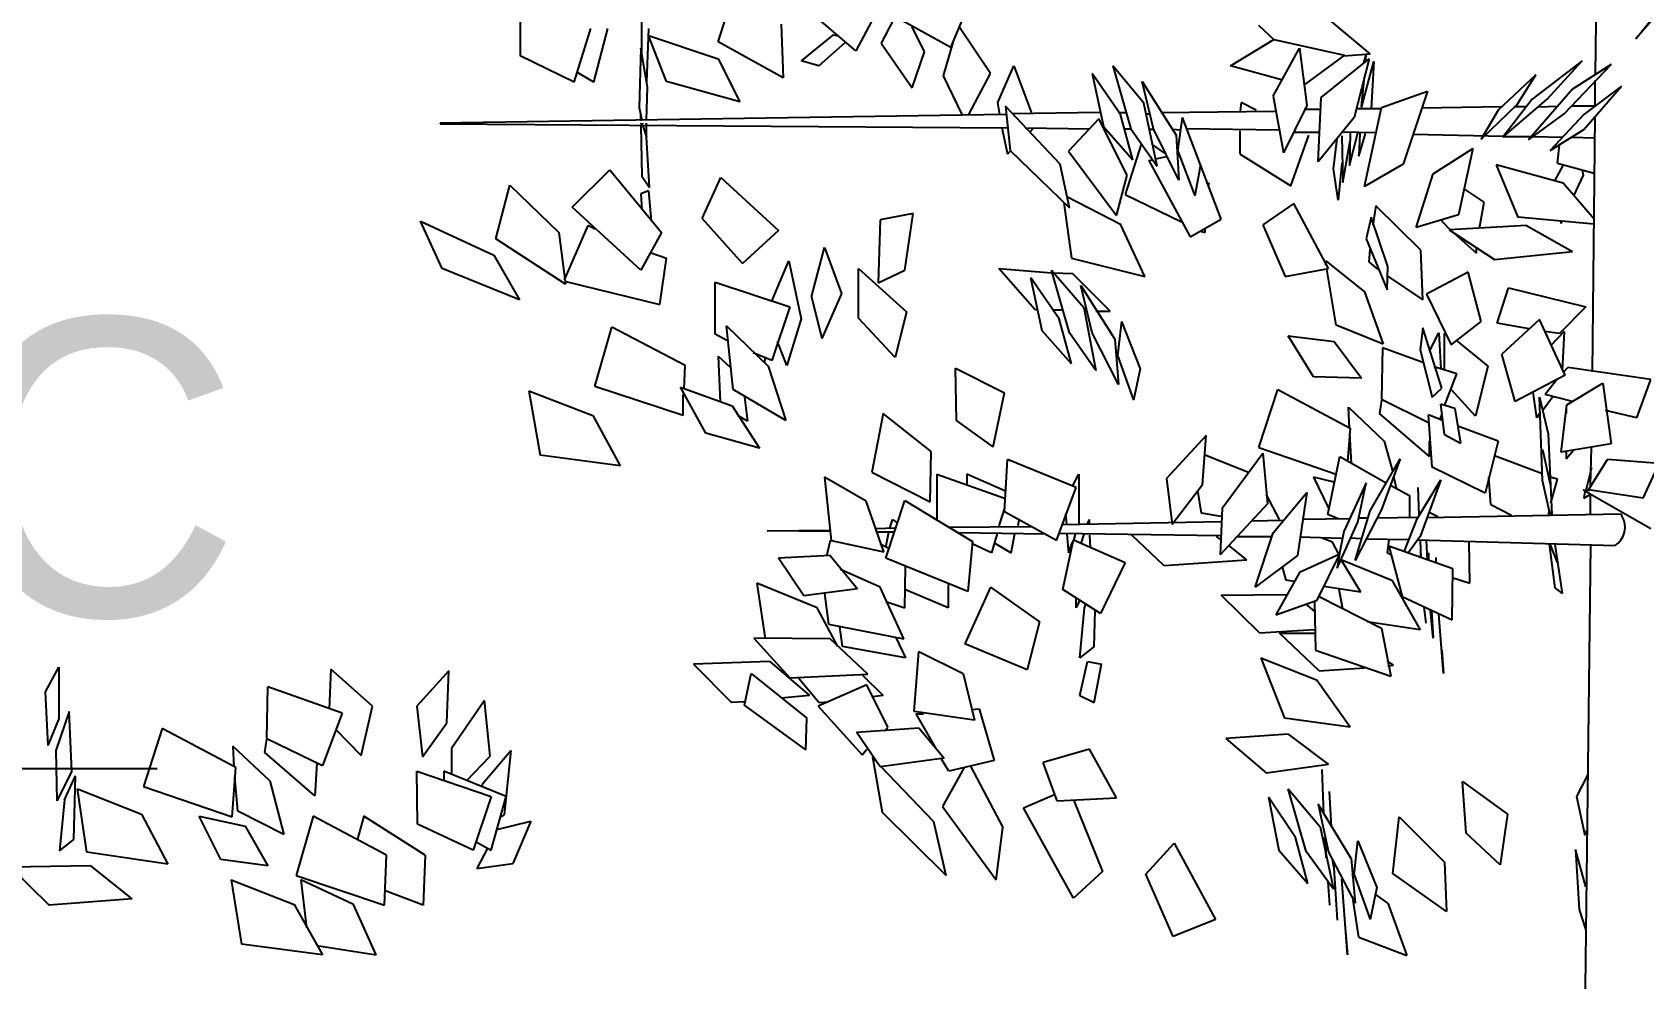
# Model space of a CAD drawing. Header units: millimetres. Extents: x 563079 to 571925, y 2063830 to 2067381.
# Drawn here: x 570789.57 to 570797.7, y 2066929.2 to 2066933.98 of the extents above; entities that cross this region are included whole.
import ezdxf

# ---------------------------------------------------------------- set-up
doc = ezdxf.new("R2010")
doc.units = ezdxf.units.MM
doc.header["$MEASUREMENT"] = 0
doc.layers.add('MC', color=7, linetype='Continuous')
doc.layers.add('SO', color=48, linetype='Continuous')
doc.styles.add('KTEN', font='')
doc.styles.add('TIEUDE', font='', dxfattribs={"width": 0.8})
doc.styles.get('KTEN').set_extended_font_data('.VnAvantH')
doc.styles.get('TIEUDE').set_extended_font_data('.VnAvantH')
doc.dimstyles.new('DIM3', dxfattribs={"dimscale": 1.2, "dimtxt": 1.2, "dimasz": 0.4, "dimexe": 0, "dimexo": 0, "dimgap": 0.3, "dimtad": 1, "dimzin": 0, "dimdsep": 46, "dimtxsty": 'TIEUDE', "dimblk1": 'BOXFILLED', "dimblk2": 'BOXFILLED', "dimsah": 1, "dimcen": 0.09, "dimdle": 0.8, "dimclrd": 9, "dimclre": 9, "dimclrt": 7, "dimadec": 1, "dimazin": 0, "dimtfac": 1, "dimtmove": 2, "dimatfit": 3, "dimldrblk": 'BOXFILLED', "dimfxl": 1, "dimtolj": 1, "dimtzin": 0, "dimarcsym": 0})

# ---------------------------------------------------------------- blocks, each defined once
blk = doc.blocks.new('fasfsfsdf')
at = {"color": 99, "linetype": 'ByBlock'}
for p, q in [((596094.0877, 2065628.899), (596094.0211, 2065623.2369)), ((596089.5922, 2065623.401), (596089.6874, 2065623.7007)), ((596090.2868, 2065623.3546), (596089.968, 2065623.6293)), ((596094.2257, 2065623.4153), (596094.4064, 2065623.6436)), ((596088.5932, 2065623.5972), (596088.5932, 2065623.3296)), ((596089.2069, 2065623.3296), (596089.2069, 2065623.5972)), ((596090.4057, 2065623.5758), (596090.2868, 2065623.3546)), ((596090.5199, 2065623.5937), (596090.4152, 2065623.3939)), ((596090.7672, 2065623.3724), (596090.8386, 2065623.5401)), ((596088.8644, 2065623.1976), (596088.95, 2065623.4688)), ((596088.9643, 2065623.1976), (596089.0356, 2065623.4688)), ((596089.2402, 2065623.4688), (596089.2307, 2065623.1976)), ((596089.9109, 2065623.4902), (596089.9205, 2065623.219)), ((596090.7672, 2065623.3724), (596090.5199, 2065623.508)), ((596090.634, 2065623.351), (596090.5722, 2065623.4759)), ((596090.967, 2065623.2404), (596090.81, 2065623.4759)), ((596092.4037, 2065623.4081), (596092.3228, 2065623.4831)), ((596092.8841, 2065623.3403), (596092.6796, 2065623.5116)), ((596094.316, 2065623.5187), (596094.2257, 2065623.4153)), ((596089.2021, 2065623.3689), (596089.1926, 2065623.0692)), ((596089.2354, 2065623.1726), (596089.2021, 2065623.3689)), ((596089.3306, 2065623.2012), (596089.2402, 2065623.4331)), ((596089.2402, 2065623.4331), (596089.5922, 2065623.3154)), ((596089.9205, 2065623.219), (596089.5922, 2065623.401)), ((596090.1726, 2065623.4367), (596090.0108, 2065623.3047)), ((596090.1012, 2065623.2797), (596090.2344, 2065623.3974)), ((596090.1726, 2065623.4367), (596090.1916, 2065623.4331)), ((596090.4152, 2065623.3939), (596090.5722, 2065623.1691)), ((596090.7767, 2065623.3974), (596090.7292, 2065623.2297)), ((596092.1801, 2065623.2797), (596092.3989, 2065623.4117)), ((596092.3942, 2065623.1263), (596092.5274, 2065623.3689)), ((596092.3989, 2065623.4117), (596092.7557, 2065623.3332)), ((596092.5274, 2065623.3689), (596092.5654, 2065623.0799)), ((596088.8644, 2065623.1976), (596088.5932, 2065623.3296)), ((596089.5922, 2065623.3154), (596089.7016, 2065623.0977)), ((596090.1012, 2065623.2797), (596090.0108, 2065623.3047)), ((596090.5722, 2065623.1691), (596090.634, 2065623.351)), ((596091.0051, 2065623.0942), (596091.086, 2065623.2797)), ((596091.086, 2065623.2797), (596091.1763, 2065623.0371)), ((596091.7424, 2065623.0906), (596091.5855, 2065623.2797)), ((596091.5855, 2065623.2797), (596091.6758, 2065622.9621)), ((596092.437, 2065623.2083), (596092.1801, 2065623.2797)), ((596092.7557, 2065623.3332), (596092.5511, 2065623.1834)), ((596092.6368, 2065623.1191), (596092.8794, 2065623.3154)), ((596092.7509, 2065623.3296), (596092.8841, 2065623.3403)), ((596092.8794, 2065623.3154), (596092.8033, 2065623.0192)), ((596092.8413, 2065623.0692), (596092.9032, 2065623.3011)), ((596092.8508, 2065623.2904), (596092.8651, 2065623.3332)), ((596092.8604, 2065623.3011), (596092.8651, 2065623.3332)), ((596092.9032, 2065623.3011), (596092.8889, 2065623.062)), ((596093.9545, 2065623.3047), (596093.7024, 2065623.112)), ((596093.7785, 2065623.112), (596093.9545, 2065623.3047)), ((596093.8641, 2065623.0371), (596094.102, 2065623.2868)), ((596094.102, 2065623.2868), (596093.9069, 2065623.1619)), ((596088.9643, 2065623.1976), (596088.8787, 2065623.2476)), ((596089.7016, 2065623.0977), (596089.3306, 2065623.2012)), ((596090.7292, 2065623.2297), (596090.8243, 2065623.0299)), ((596090.8576, 2065623.0335), (596090.967, 2065623.2404)), ((596091.6235, 2065623.0335), (596091.4808, 2065623.2404)), ((596091.4808, 2065623.2404), (596091.5379, 2065622.9729)), ((596091.79, 2065622.9621), (596091.7329, 2065623.2012)), ((596091.7329, 2065623.2012), (596091.9042, 2065622.93)), ((596092.8413, 2065623.0763), (596092.8556, 2065623.2226)), ((596093.7214, 2065623.2333), (596093.5311, 2065623.0549)), ((596093.6263, 2065623.0835), (596093.7214, 2065623.2333)), ((596094.0211, 2065623.0763), (596094.0211, 2065623.2048)), ((596089.2307, 2065623.005), (596089.2354, 2065623.1726)), ((596092.3942, 2065623.1263), (596092.4465, 2065622.8408)), ((596092.6225, 2065622.7945), (596092.6368, 2065623.1191)), ((596092.9412, 2065623.0692), (596093.1743, 2065623.1512)), ((596093.1743, 2065623.1512), (596093.0506, 2065622.7838)), ((596093.9069, 2065623.1619), (596093.6833, 2065622.9051)), ((596094.1543, 2065623.1762), (596093.964, 2065623.0335)), ((596093.964, 2065622.9586), (596094.1543, 2065623.1762)), ((596091.0431, 2065623.0335), (596088.1889, 2065622.9907)), ((596089.1926, 2065623.0692), (596089.2069, 2065623.005)), ((596091.0146, 2065623.0335), (596091.0051, 2065623.0942)), ((596091.3191, 2065622.7838), (596091.0431, 2065623.0763)), ((596091.0431, 2065623.0763), (596091.0669, 2065622.8515)), ((596091.5189, 2065623.0442), (596091.0764, 2065623.0371)), ((596091.614, 2065623.0442), (596091.6525, 2065623.0442)), ((596091.6854, 2065622.8052), (596091.6235, 2065623.0335)), ((596091.809, 2065622.7731), (596091.7424, 2065623.0906)), ((596091.7537, 2065623.0371), (596091.771, 2065623.0371)), ((596091.8281, 2065623.0442), (596092.4037, 2065623.0513)), ((596092.2324, 2065623.0942), (596092.2277, 2065623.0513)), ((596092.3085, 2065623.0549), (596092.2324, 2065623.0942)), ((596092.5654, 2065623.0799), (596092.4465, 2065622.8408)), ((596092.632, 2065623.0585), (596092.5511, 2065623.0585)), ((596092.9365, 2065623.062), (596092.8128, 2065623.062)), ((596092.8556, 2065622.6696), (596092.9412, 2065623.0692)), ((596093.5501, 2065623.0727), (596093.1458, 2065623.0656)), ((596093.4455, 2065622.9086), (596093.6263, 2065623.0835)), ((596093.5311, 2065623.0549), (596093.4455, 2065622.9086)), ((596093.7024, 2065623.112), (596093.5549, 2065622.9193)), ((596093.5549, 2065622.9193), (596093.7785, 2065623.112)), ((596093.6738, 2065623.0727), (596093.612, 2065623.0727)), ((596093.6833, 2065622.9051), (596093.8641, 2065623.0371)), ((596093.7357, 2065623.0727), (596093.8308, 2065623.0763)), ((596093.964, 2065623.0335), (596093.7928, 2065622.8515)), ((596094.0211, 2065623.0763), (596093.9022, 2065623.0763)), ((596088.1889, 2065622.9907), (596088.1889, 2065622.9871)), ((596088.1889, 2065622.9871), (596091.0527, 2065622.9657)), ((596089.2021, 2065623.005), (596089.2021, 2065623.0299)), ((596089.2069, 2065623.005), (596089.2021, 2065623.005)), ((596089.2021, 2065622.9907), (596089.2021, 2065622.9871)), ((596089.2021, 2065622.9871), (596089.2117, 2065622.9871)), ((596089.2021, 2065622.9764), (596089.2069, 2065622.7231)), ((596089.2117, 2065622.9871), (596089.2117, 2065622.9907)), ((596089.2117, 2065622.9764), (596089.2307, 2065622.9193)), ((596089.2307, 2065622.9193), (596089.2307, 2065622.9907)), ((596091.0241, 2065622.9657), (596091.0527, 2065622.8337)), ((596091.143, 2065622.9657), (596091.4665, 2065622.9621)), ((596091.1668, 2065622.9443), (596091.1859, 2065622.9657)), ((596091.5141, 2065623.0121), (596091.3619, 2065622.848)), ((596091.6568, 2065622.7267), (596091.5141, 2065623.0121)), ((596091.5379, 2065622.9729), (596091.6854, 2065622.8052)), ((596091.6425, 2065622.9621), (596091.6758, 2065622.9621)), ((596091.6758, 2065622.9621), (596091.809, 2065622.7731)), ((596091.7918, 2065622.9586), (596091.7701, 2065622.9586)), ((596091.9185, 2065622.7017), (596091.79, 2065622.9621)), ((596091.928, 2065622.955), (596091.8852, 2065622.9586)), ((596091.9137, 2065622.848), (596091.9375, 2065623.0192)), ((596092.1325, 2065622.5055), (596091.9375, 2065623.0192)), ((596092.4227, 2065622.955), (596091.9565, 2065622.9621)), ((596092.2277, 2065622.8337), (596092.2277, 2065622.9514)), ((596092.8033, 2065623.0192), (596092.6225, 2065622.7945)), ((596093.7928, 2065622.8515), (596093.964, 2065622.9586)), ((596094.0068, 2065621.7348), (596094.0211, 2065623.0228)), ((596089.245, 2065622.666), (596089.2307, 2065622.9193)), ((596091.7282, 2065622.8837), (596091.6473, 2065622.6303)), ((596091.7853, 2065622.8801), (596091.8471, 2065622.8373)), ((596091.9042, 2065622.93), (596091.9185, 2065622.7017)), ((596092.4845, 2065622.6732), (596092.5749, 2065622.93)), ((596092.4988, 2065622.9443), (596092.6273, 2065622.9443)), ((596092.6986, 2065622.7588), (596092.7176, 2065622.9122)), ((596092.9127, 2065622.9407), (596092.7414, 2065622.9443)), ((596092.7414, 2065622.9265), (596092.7462, 2065622.691)), ((596092.7462, 2065622.691), (596092.7842, 2065622.9015)), ((596092.7842, 2065622.9407), (596092.7795, 2065622.7766)), ((596092.7795, 2065622.7766), (596092.8223, 2065622.9407)), ((596092.8271, 2065622.823), (596092.8604, 2065622.9372)), ((596092.8318, 2065622.9372), (596092.8271, 2065622.823)), ((596093.5597, 2065622.9229), (596093.0982, 2065622.9336)), ((596093.5597, 2065622.9229), (596093.6976, 2065622.9229)), ((596093.7071, 2065622.9229), (596093.8546, 2065622.9193)), ((596093.8308, 2065622.7873), (596093.8403, 2065622.8801)), ((596093.8974, 2065622.9193), (596094.0211, 2065622.9158)), ((596091.0669, 2065622.848), (596091.0527, 2065622.8337)), ((596091.0669, 2065622.8515), (596091.3666, 2065622.5625)), ((596091.3619, 2065622.848), (596091.6045, 2065622.5233)), ((596091.7662, 2065622.8016), (596091.7853, 2065622.8052)), ((596091.7662, 2065622.8016), (596091.9755, 2065622.4163)), ((596091.8566, 2065622.8194), (596091.7995, 2065622.8087)), ((596091.9137, 2065622.8337), (596091.9089, 2065622.8337)), ((596091.9137, 2065622.848), (596091.9993, 2065622.6232)), ((596092.2277, 2065622.8337), (596092.4845, 2065622.6732)), ((596092.7414, 2065622.7873), (596092.7224, 2065622.6018)), ((596093.2029, 2065622.7338), (596093.4027, 2065622.8622)), ((596093.4027, 2065622.8622), (596093.3313, 2065622.5269)), ((596093.8308, 2065622.7873), (596094.0163, 2065622.7374)), ((596088.8549, 2065622.5661), (596089.0452, 2065622.7552)), ((596089.0452, 2065622.7552), (596089.3068, 2065622.4377)), ((596089.2069, 2065622.7231), (596089.245, 2065622.666)), ((596089.5114, 2065622.509), (596089.6065, 2065622.716)), ((596089.6065, 2065622.716), (596089.8967, 2065622.4484)), ((596091.3666, 2065622.5625), (596091.3191, 2065622.7838)), ((596091.6045, 2065622.5233), (596091.6568, 2065622.7267)), ((596092.0279, 2065622.7802), (596091.9993, 2065622.6232)), ((596092.7224, 2065622.6018), (596092.6986, 2065622.7588)), ((596093.0506, 2065622.7838), (596092.8556, 2065622.6696)), ((596093.1172, 2065622.4626), (596093.2029, 2065622.7338)), ((596093.8594, 2065622.6874), (596093.5216, 2065622.7802)), ((596093.5216, 2065622.7802), (596093.631, 2065622.5162)), ((596093.8165, 2065622.6981), (596093.8594, 2065622.7766)), ((596093.9593, 2065622.7267), (596093.9117, 2065622.6232)), ((596093.9545, 2065622.7552), (596093.9593, 2065622.7267)), ((596088.4695, 2065622.4056), (596088.5409, 2065622.6767)), ((596088.5409, 2065622.6767), (596088.7883, 2065622.4377)), ((596089.2402, 2065622.6482), (596089.2021, 2065622.6339)), ((596089.2021, 2065622.6339), (596089.2069, 2065622.5518)), ((596089.2402, 2065622.6482), (596089.2545, 2065622.4948)), ((596091.6473, 2065622.6303), (596091.9327, 2065622.4912)), ((596092.0564, 2065622.691), (596092.0707, 2065622.6874)), ((596092.0707, 2065622.6874), (596092.0659, 2065622.6696)), ((596093.4598, 2065622.5911), (596093.3599, 2065622.6589)), ((596094.0163, 2065622.5055), (596093.8594, 2065622.6874)), ((596089.2021, 2065622.2486), (596088.8549, 2065622.5661)), ((596091.3381, 2065622.5875), (596091.3761, 2065622.3092)), ((596091.3524, 2065622.6196), (596091.6235, 2065622.4805)), ((596092.4988, 2065622.584), (596092.3418, 2065622.4769)), ((596092.6748, 2065622.2557), (596092.4988, 2065622.584)), ((596092.9127, 2065622.5733), (596092.8984, 2065622.4769)), ((596093.141, 2065622.3485), (596092.9127, 2065622.5733)), ((596093.436, 2065622.4591), (596093.4598, 2065622.5911)), ((596088.1984, 2065622.2557), (596088.089, 2065622.4948)), ((596088.089, 2065622.4948), (596088.46, 2065622.3235)), ((596088.8168, 2065622.1986), (596088.9357, 2065622.4734)), ((596088.969, 2065622.4555), (596088.9357, 2065622.4734)), ((596089.5114, 2065622.509), (596089.7159, 2065622.2807)), ((596090.4104, 2065622.5019), (596090.4009, 2065622.1844)), ((596090.5769, 2065622.534), (596090.4104, 2065622.5019)), ((596090.5341, 2065622.2486), (596090.5769, 2065622.534)), ((596091.7472, 2065622.2165), (596091.6235, 2065622.4805)), ((596091.9755, 2065622.4163), (596092.1325, 2065622.5055)), ((596092.3418, 2065622.4769), (596092.456, 2065622.2165)), ((596092.8889, 2065622.5162), (596092.8651, 2065622.4056)), ((596092.9745, 2065622.2664), (596092.8889, 2065622.5162)), ((596093.3313, 2065622.5269), (596093.1172, 2065622.4626)), ((596093.2504, 2065622.4912), (596093.2457, 2065622.5019)), ((596093.2504, 2065622.4912), (596093.2885, 2065622.4519)), ((596093.6738, 2065622.4734), (596093.2837, 2065622.4519)), ((596094.0163, 2065622.4805), (596093.631, 2065622.5162)), ((596093.6738, 2065622.4734), (596093.9069, 2065622.3413)), ((596093.8451, 2065622.4948), (596093.8498, 2065622.4841)), ((596093.8498, 2065622.4841), (596093.8546, 2065622.4948)), ((596088.8216, 2065622.1772), (596088.4695, 2065622.4056)), ((596088.7883, 2065622.4377), (596088.8216, 2065622.1772)), ((596089.3068, 2065622.4377), (596089.2021, 2065622.2486)), ((596089.8967, 2065622.4484), (596089.7159, 2065622.2807)), ((596092.0279, 2065622.4448), (596092.0516, 2065622.4377)), ((596092.0516, 2065622.4377), (596092.0516, 2065622.4591)), ((596092.8651, 2065622.4056), (596092.9698, 2065622.1487)), ((596093.2837, 2065622.4519), (596093.5121, 2065622.3021)), ((596093.317, 2065622.427), (596093.4217, 2065622.3342)), ((596088.46, 2065622.3235), (596088.5885, 2065622.0987)), ((596089.2497, 2065622.3378), (596089.3306, 2065622.3092)), ((596089.2973, 2065622.0738), (596089.3306, 2065622.3092)), ((596090.0632, 2065622.113), (596090.1298, 2065622.3628)), ((596090.1298, 2065622.3628), (596090.2154, 2065622.1308)), ((596091.3761, 2065622.3092), (596091.7472, 2065622.2165)), ((596092.8794, 2065622.2878), (596092.8841, 2065622.352)), ((596093.1505, 2065622.0987), (596093.141, 2065622.3485)), ((596093.4217, 2065622.3342), (596093.4217, 2065622.3556)), ((596093.5121, 2065622.3021), (596093.9069, 2065622.3413)), ((596088.5885, 2065622.0987), (596088.1984, 2065622.2557)), ((596089.8634, 2065622.0916), (596089.949, 2065622.295)), ((596089.949, 2065622.295), (596090.0108, 2065622.0024)), ((596090.301, 2065622.006), (596090.301, 2065622.2557)), ((596090.301, 2065622.2557), (596090.5436, 2065622.0381)), ((596090.4009, 2065622.1844), (596090.5341, 2065622.2486)), ((596091.0098, 2065622.2557), (596091.2762, 2065622.2343)), ((596091.1906, 2065622.0488), (596091.0098, 2065622.2557)), ((596091.3666, 2065621.931), (596091.2762, 2065622.2486)), ((596091.2762, 2065622.2486), (596091.438, 2065622.0595)), ((596091.2762, 2065622.2343), (596091.2858, 2065622.2343)), ((596091.2858, 2065622.2343), (596091.3809, 2065622.2307)), ((596091.5712, 2065622.0416), (596091.3809, 2065622.2307)), ((596092.456, 2065622.2165), (596092.6748, 2065622.2557)), ((596092.6606, 2065622.295), (596092.8556, 2065622.138)), ((596092.6606, 2065622.2736), (596092.6606, 2065622.295)), ((596092.7129, 2065621.9703), (596092.6653, 2065622.2521)), ((596092.8794, 2065622.2878), (596092.9222, 2065622.2521)), ((596092.9698, 2065622.1487), (596092.9745, 2065622.2664)), ((596092.9698, 2065622.22), (596093.1505, 2065622.0987)), ((596093.3789, 2065622.2379), (596093.1696, 2065622.1273)), ((596093.4455, 2065621.9881), (596093.3789, 2065622.2379)), ((596088.8168, 2065622.1915), (596089.2973, 2065622.0738)), ((596089.5779, 2065622.1879), (596089.9538, 2065622.0631)), ((596089.5779, 2065621.9239), (596089.5779, 2065622.1879)), ((596091.2287, 2065621.9417), (596091.1716, 2065622.2093)), ((596091.3143, 2065622.0024), (596091.1716, 2065622.2093)), ((596091.4808, 2065621.931), (596091.4237, 2065622.1701)), ((596091.4237, 2065622.1701), (596091.595, 2065621.8989)), ((596092.8556, 2065622.138), (596092.9507, 2065621.874)), ((596093.5264, 2065621.981), (596093.5834, 2065622.1594)), ((596093.5834, 2065622.1594), (596093.9735, 2065622.0631)), ((596089.9538, 2065622.0631), (596089.8634, 2065621.7919)), ((596090.0632, 2065622.113), (596090.1155, 2065621.9025)), ((596090.2154, 2065622.1308), (596090.1155, 2065621.9025)), ((596091.438, 2065622.0595), (596091.4998, 2065621.7419)), ((596093.1696, 2065622.1273), (596093.2933, 2065621.8704)), ((596093.9735, 2065622.0631), (596093.8403, 2065621.9275)), ((596090.0108, 2065622.0024), (596089.9395, 2065621.7669)), ((596090.4866, 2065621.8062), (596090.301, 2065622.006)), ((596090.5436, 2065622.0381), (596090.4866, 2065621.8062)), ((596091.2049, 2065622.0452), (596091.1906, 2065622.0488)), ((596091.3333, 2065622.0452), (596091.281, 2065622.0452)), ((596091.3761, 2065621.7741), (596091.3143, 2065622.0024)), ((596091.438, 2065622.0416), (596091.4523, 2065622.0416)), ((596091.4998, 2065622.0416), (596091.5712, 2065622.0416)), ((596091.6283, 2065621.9881), (596091.6092, 2065621.8169)), ((596091.6283, 2065621.9881), (596091.7234, 2065621.7491)), ((596093.2933, 2065621.8704), (596093.4455, 2065621.9881)), ((596093.6881, 2065621.9524), (596093.5264, 2065621.981)), ((596093.7404, 2065621.9988), (596093.5501, 2065621.824)), ((596093.8689, 2065621.717), (596093.7404, 2065621.9988)), ((596088.969, 2065621.6599), (596089.0547, 2065621.9596)), ((596089.4257, 2065621.7669), (596089.0547, 2065621.9596)), ((596089.6398, 2065621.8918), (596089.5779, 2065621.9239)), ((596089.6683, 2065621.6456), (596089.635, 2065621.9667)), ((596089.635, 2065621.9667), (596089.8443, 2065621.7634)), ((596091.3761, 2065621.7741), (596091.2287, 2065621.9417)), ((596091.4998, 2065621.7419), (596091.3666, 2065621.931)), ((596091.614, 2065621.6706), (596091.4808, 2065621.931)), ((596091.595, 2065621.8989), (596091.614, 2065621.6706)), ((596092.5987, 2065621.7098), (596092.4703, 2065621.9168)), ((596092.4703, 2065621.9168), (596092.7034, 2065621.8882)), ((596092.9507, 2065621.874), (596092.7129, 2065621.9703)), ((596093.1505, 2065621.956), (596093.1363, 2065621.8454)), ((596093.2457, 2065621.6528), (596093.1505, 2065621.956)), ((596093.1838, 2065621.8383), (596093.2314, 2065621.931)), ((596093.2314, 2065621.931), (596093.2409, 2065621.7491)), ((596093.26, 2065621.7419), (596093.26, 2065621.9275)), ((596093.3218, 2065621.8918), (596093.4788, 2065621.7634)), ((596093.8403, 2065621.9275), (596093.7642, 2065621.9382)), ((596093.8641, 2065621.9382), (596093.7975, 2065621.8668)), ((596093.8641, 2065621.9382), (596093.8546, 2065621.7419)), ((596089.5922, 2065621.8133), (596089.6541, 2065621.7562)), ((596089.5922, 2065621.8133), (596089.6017, 2065621.5814)), ((596089.8634, 2065621.7919), (596089.7682, 2065621.8311)), ((596089.9395, 2065621.7669), (596089.8919, 2065621.8882)), ((596091.6092, 2065621.8169), (596091.6901, 2065621.5921)), ((596092.7034, 2065621.8882), (596092.8413, 2065621.7027)), ((596092.946, 2065621.8561), (596092.9412, 2065621.5957)), ((596093.1505, 2065621.7812), (596092.946, 2065621.8561)), ((596093.1363, 2065621.8454), (596093.1981, 2065621.6064)), ((596093.6167, 2065621.585), (596093.5501, 2065621.824)), ((596089.421, 2065621.6492), (596089.4257, 2065621.7669)), ((596089.8301, 2065621.8062), (596089.8253, 2065621.7776)), ((596089.8443, 2065621.7634), (596089.9347, 2065621.4886)), ((596090.7958, 2065621.4886), (596090.791, 2065621.7527)), ((596090.791, 2065621.7527), (596091.0384, 2065621.6278)), ((596091.7234, 2065621.7491), (596091.6901, 2065621.5921)), ((596093.3218, 2065621.7241), (596093.2076, 2065621.7598)), ((596093.4788, 2065621.7634), (596093.4169, 2065621.51)), ((596093.8594, 2065621.7312), (596093.8831, 2065621.7562)), ((596094.3018, 2065621.6956), (596093.8831, 2065621.7562)), ((596089.4162, 2065621.5136), (596088.969, 2065621.6599)), ((596089.5304, 2065621.4244), (596089.4019, 2065621.6563)), ((596089.4019, 2065621.6563), (596089.6636, 2065621.5636)), ((596092.8413, 2065621.7027), (596092.5987, 2065621.7098)), ((596093.1981, 2065621.6064), (596093.2457, 2065621.6528)), ((596093.26, 2065621.5636), (596093.3218, 2065621.7241)), ((596093.8689, 2065621.717), (596093.6167, 2065621.585)), ((596093.8308, 2065621.6991), (596093.769, 2065621.6206)), ((596093.8784, 2065621.5671), (596094.0592, 2065621.6777)), ((596094.0592, 2065621.6777), (596094.102, 2065621.3709)), ((596094.2304, 2065621.5029), (596094.3018, 2065621.6956)), ((596088.636, 2065621.6385), (596088.6931, 2065621.3138)), ((596088.636, 2065621.6385), (596088.9595, 2065621.5136)), ((596089.4162, 2065621.5136), (596089.4162, 2065621.6206)), ((596089.9347, 2065621.4886), (596089.6683, 2065621.6456)), ((596089.7254, 2065621.6064), (596089.7397, 2065621.4851)), ((596090.9813, 2065621.3566), (596091.0384, 2065621.6278)), ((596092.3228, 2065621.3531), (596092.4179, 2065621.6456)), ((596092.4179, 2065621.6456), (596092.7842, 2065621.4494)), ((596092.9412, 2065621.5921), (596092.9317, 2065621.5243)), ((596092.9412, 2065621.5957), (596093.1791, 2065621.4779)), ((596093.26, 2065621.4173), (596093.2409, 2065621.5707)), ((596093.3123, 2065621.5493), (596093.2409, 2065621.5707)), ((596093.4169, 2065621.51), (596093.2933, 2065621.6456)), ((596093.7262, 2065621.5029), (596093.7071, 2065621.6313)), ((596093.7547, 2065621.1854), (596093.7404, 2065621.6064)), ((596093.7404, 2065621.6064), (596093.7832, 2065621.4208)), ((596093.7547, 2065621.5386), (596093.807, 2065621.6099)), ((596093.9069, 2065621.585), (596093.769, 2065621.6206)), ((596093.8498, 2065621.3281), (596093.8784, 2065621.5671)), ((596093.8974, 2065621.585), (596093.8927, 2065621.5743)), ((596088.9595, 2065621.5136), (596089.0975, 2065621.2603)), ((596089.6636, 2065621.5636), (596089.8015, 2065621.3495)), ((596089.7397, 2065621.4851), (596089.6921, 2065621.5136)), ((596090.4247, 2065621.5243), (596090.3676, 2065621.2282)), ((596090.6673, 2065621.3316), (596090.4247, 2065621.5243)), ((596090.9813, 2065621.3566), (596090.7958, 2065621.4886)), ((596092.7795, 2065621.4494), (596092.7747, 2065621.5564)), ((596092.7747, 2065621.5564), (596092.9555, 2065621.3852)), ((596093.1838, 2065621.3067), (596092.9317, 2065621.5243)), ((596093.2504, 2065621.4886), (596093.1791, 2065621.5172)), ((596093.1981, 2065621.2532), (596093.1791, 2065621.5172)), ((596093.2362, 2065621.4922), (596093.2457, 2065621.5172)), ((596093.3123, 2065621.5493), (596093.3408, 2065621.3745)), ((596093.7404, 2065621.5243), (596093.7262, 2065621.5029)), ((596093.8736, 2065621.5493), (596093.8736, 2065621.5243)), ((596094.2304, 2065621.5029), (596094.0734, 2065621.5386)), ((596089.8015, 2065621.3495), (596089.5304, 2065621.4244)), ((596092.0564, 2065621.4137), (596091.8566, 2065621.1961)), ((596092.0374, 2065621.164), (596092.0564, 2065621.4137)), ((596092.7842, 2065621.4494), (596092.77, 2065621.2817)), ((596092.7795, 2065621.4244), (596092.789, 2065621.271)), ((596093.26, 2065621.4173), (596093.3408, 2065621.3745)), ((596093.5311, 2065621.3852), (596093.3266, 2065621.4601)), ((596093.7452, 2065621.4422), (596093.7452, 2065621.4637)), ((596093.7832, 2065621.4208), (596093.8023, 2065621.0141)), ((596090.6626, 2065621.0783), (596090.6673, 2065621.3316)), ((596091.9898, 2065621.3423), (596091.9898, 2065621.3388)), ((596092.1373, 2065621.0462), (596092.3418, 2065621.3245)), ((596092.3228, 2065621.3531), (596092.7129, 2065621.2175)), ((596092.3418, 2065621.3245), (596092.3656, 2065621.0676)), ((596092.9555, 2065621.3852), (596092.9983, 2065621.2282)), ((596093.1838, 2065621.3067), (596093.1838, 2065621.3852)), ((596093.5311, 2065621.3852), (596093.4645, 2065621.1211)), ((596093.7547, 2065621.3423), (596093.7928, 2065621.1675)), ((596094.102, 2065621.3709), (596093.8498, 2065621.3281)), ((596093.8736, 2065621.296), (596093.9117, 2065621.3388)), ((596093.8736, 2065621.3316), (596093.8736, 2065621.296)), ((596093.9973, 2065621.1604), (596094.0021, 2065621.3531)), ((596089.0975, 2065621.2603), (596088.6931, 2065621.3138)), ((596091.0384, 2065621.0284), (596091.0527, 2065621.2924)), ((596091.3999, 2065621.1497), (596091.0527, 2065621.2924)), ((596092.0469, 2065621.3174), (596092.2705, 2065621.2282)), ((596092.6701, 2065621.0141), (596092.7319, 2065621.3067)), ((596092.7319, 2065621.3067), (596092.965, 2065621.1747)), ((596092.8841, 2065621.0319), (596093.0364, 2065621.296)), ((596093.0364, 2065621.296), (596092.9412, 2065621.0391)), ((596093.4645, 2065621.1211), (596093.1981, 2065621.2532)), ((596093.7499, 2065621.221), (596093.5121, 2065621.3102)), ((596094.0021, 2065621.2496), (596093.9735, 2065621.1354)), ((596093.9878, 2065621.139), (596094.0829, 2065621.2924)), ((596094.3446, 2065621.271), (596094.0829, 2065621.2924)), ((596094.2637, 2065621.0962), (596094.3446, 2065621.271)), ((596090.3391, 2065621.0819), (596090.1298, 2065621.2032)), ((596090.1298, 2065621.2032), (596090.1631, 2065620.8821)), ((596090.3676, 2065621.2282), (596090.6626, 2065621.0783)), ((596090.6959, 2065621.2175), (596090.6959, 2065620.982)), ((596090.6959, 2065621.2175), (596091.0384, 2065621.0962)), ((596091.0431, 2065621.1318), (596090.8481, 2065621.2175)), ((596090.8481, 2065621.2175), (596090.8481, 2065621.1604)), ((596091.3809, 2065621.1568), (596091.4142, 2065621.2175)), ((596091.4142, 2065621.2175), (596091.4142, 2065620.9642)), ((596091.8566, 2065621.1961), (596091.8852, 2065620.9642)), ((596092.0374, 2065621.164), (596091.8852, 2065620.9642)), ((596092.7034, 2065621.1782), (596092.5987, 2065621.2032)), ((596092.5987, 2065621.2032), (596092.6748, 2065621.0462)), ((596092.8651, 2065621.1747), (596092.7509, 2065620.9285)), ((596092.8223, 2065620.9749), (596092.8651, 2065621.1747)), ((596092.984, 2065621.164), (596093.0839, 2065621.1104)), ((596093.0031, 2065621.2068), (596093.0173, 2065621.1426)), ((596093.122, 2065620.9927), (596093.2409, 2065621.1889)), ((596093.2409, 2065621.1889), (596093.1363, 2065620.9035)), ((596093.4931, 2065621.0641), (596093.4835, 2065621.2032)), ((596093.7928, 2065621.0141), (596093.7547, 2065621.1854)), ((596093.788, 2065621.2282), (596093.7928, 2065621.2175)), ((596093.8308, 2065621.1925), (596093.7928, 2065621.2032)), ((596093.7975, 2065621.0712), (596093.8308, 2065621.1925)), ((596090.4295, 2065620.825), (596090.3391, 2065621.0819)), ((596090.439, 2065620.7929), (596090.5341, 2065621.0855)), ((596090.5341, 2065621.0855), (596090.8766, 2065620.8785)), ((596091.3, 2065620.8821), (596091.3999, 2065621.1497)), ((596092.0326, 2065621.0212), (596092.0136, 2065621.1354)), ((596092.4275, 2065620.9891), (596092.3609, 2065621.114)), ((596092.3942, 2065620.9213), (596092.5654, 2065621.1247)), ((596092.5654, 2065621.1247), (596092.5178, 2065620.8072)), ((596093.0839, 2065621.1104), (596093.0839, 2065620.9998)), ((596093.1315, 2065621.0105), (596093.1268, 2065621.1497)), ((596093.9593, 2065621.139), (596093.9926, 2065621.1354)), ((596093.9593, 2065621.139), (596094.3018, 2065620.9428)), ((596093.9688, 2065621.1283), (596093.964, 2065621.0962)), ((596093.964, 2065621.0962), (596093.9926, 2065621.114)), ((596094.2637, 2065621.0962), (596093.9878, 2065621.139)), ((596093.9973, 2065621.0177), (596093.9973, 2065621.114)), ((596091.0384, 2065621.0462), (596091.0098, 2065620.957)), ((596091.3, 2065620.8821), (596091.0384, 2065621.0284)), ((596091.3524, 2065620.9642), (596091.3476, 2065621.0177)), ((596092.1325, 2065621.0034), (596092.0326, 2065621.0212)), ((596092.3656, 2065621.0676), (596092.1278, 2065620.8107)), ((596092.1373, 2065621.0462), (596092.1278, 2065620.8107)), ((596092.7224, 2065620.9927), (596092.6701, 2065621.0141)), ((596092.9412, 2065621.0391), (596092.808, 2065620.7822)), ((596092.808, 2065620.7822), (596092.8841, 2065621.0319)), ((596093.1268, 2065620.9998), (596092.9174, 2065620.9963)), ((596093.1696, 2065620.9998), (596094.1495, 2065621.0177)), ((596093.1791, 2065621.0284), (596093.2267, 2065621.0034)), ((596093.4931, 2065621.0641), (596093.5977, 2065621.0105)), ((596093.788, 2065621.0319), (596093.7832, 2065621.0141)), ((596093.8023, 2065621.0141), (596093.8023, 2065621.0319)), ((596094.1495, 2065621.0177), (596094.1556, 2065621.0076)), ((596089.8396, 2065620.932), (596090.1575, 2065620.9357)), ((596090.1583, 2065620.9284), (596089.8396, 2065620.932)), ((596090.388, 2065620.9428), (596090.4889, 2065620.9464)), ((596090.4818, 2065620.9249), (596090.3943, 2065620.9249)), ((596090.439, 2065620.85), (596090.4533, 2065620.9249)), ((596090.4588, 2065620.9453), (596090.4723, 2065620.9891)), ((596090.4723, 2065620.9891), (596090.4961, 2065620.9713)), ((596090.7585, 2065620.9499), (596091.1716, 2065620.9535)), ((596091.2427, 2065620.9141), (596090.8059, 2065620.9213)), ((596091.0003, 2065620.9178), (596090.9718, 2065620.8214)), ((596091.0717, 2065620.8214), (596091.0907, 2065620.9178)), ((596091.1097, 2065620.9856), (596091.105, 2065620.957)), ((596092.1278, 2065620.9071), (596091.3133, 2065620.9177)), ((596091.3307, 2065620.9642), (596092.1325, 2065620.9784)), ((596091.457, 2065620.9677), (596091.4665, 2065620.9891)), ((596091.4665, 2065620.9677), (596091.4665, 2065620.9891)), ((596092.2847, 2065620.982), (596092.4465, 2065620.9856)), ((596092.3038, 2065620.6466), (596092.3942, 2065620.9213)), ((596092.7795, 2065620.9927), (596092.5416, 2065620.9891)), ((596092.7176, 2065620.743), (596092.8223, 2065620.9749)), ((596092.7509, 2065620.9285), (596092.7272, 2065620.8107)), ((596092.8699, 2065620.9963), (596092.8223, 2065620.9963)), ((596093.0554, 2065620.825), (596093.122, 2065620.9927)), ((596090.1583, 2065620.8821), (596090.1393, 2065620.8036)), ((596090.1631, 2065620.8821), (596090.4295, 2065620.825)), ((596090.4533, 2065620.8429), (596090.4104, 2065620.8643)), ((596090.8766, 2065620.8785), (596090.8529, 2065620.6252)), ((596090.9718, 2065620.8214), (596090.8719, 2065620.8678)), ((596090.9861, 2065620.8714), (596091.0717, 2065620.8214)), ((596091.3333, 2065620.6359), (596091.3857, 2065620.8857)), ((596091.3524, 2065620.9142), (596091.3619, 2065620.8214)), ((596091.3619, 2065620.8214), (596091.3809, 2065620.875)), ((596091.3952, 2065620.9142), (596091.3857, 2065620.8821)), ((596091.3857, 2065620.8857), (596091.6473, 2065620.7715)), ((596091.438, 2065620.9142), (596091.4237, 2065620.8678)), ((596091.4665, 2065620.9106), (596091.4713, 2065620.8464)), ((596091.8423, 2065620.7572), (596091.6806, 2065620.9106)), ((596092.1278, 2065620.8892), (596092.1087, 2065620.9035)), ((596092.261, 2065620.7858), (596092.1706, 2065620.8571)), ((596092.2181, 2065620.9071), (596092.2134, 2065620.9035)), ((596092.2134, 2065620.9035), (596092.3846, 2065620.9035)), ((596092.7414, 2065620.8928), (596092.5274, 2065620.8999)), ((596092.6939, 2065620.875), (596092.6368, 2065620.8964)), ((596092.7272, 2065620.8107), (596092.6939, 2065620.875)), ((596092.7842, 2065620.8964), (596092.8413, 2065620.8928)), ((596093.0792, 2065620.8857), (596092.8604, 2065620.8892)), ((596092.9793, 2065620.8857), (596092.9698, 2065620.8214)), ((596093.3028, 2065620.7394), (596092.9793, 2065620.8536)), ((596092.9793, 2065620.8536), (596093.0459, 2065620.6002)), ((596093.1363, 2065620.9035), (596093.0744, 2065620.8179)), ((596093.122, 2065620.8857), (596094.121, 2065620.8571)), ((596093.1363, 2065620.8821), (596093.141, 2065620.7929)), ((596093.141, 2065620.7929), (596093.141, 2065620.8464)), ((596093.1743, 2065620.7822), (596093.1696, 2065620.8821)), ((596093.3884, 2065620.668), (596093.3836, 2065620.875)), ((596093.788, 2065620.8643), (596093.8023, 2065620.8393)), ((596093.788, 2065620.8643), (596093.8165, 2065620.6431)), ((596093.8308, 2065620.7715), (596093.7928, 2065620.8643)), ((596093.8165, 2065620.8643), (596093.8308, 2065620.7715)), ((596093.9973, 2065620.8607), (596093.8308, 2065606.8783)), ((596090.1583, 2065620.8072), (596089.8967, 2065620.7929)), ((596090.0251, 2065620.6038), (596089.8967, 2065620.7929)), ((596090.1583, 2065620.8072), (596090.2963, 2065620.6395)), ((596090.8529, 2065620.6252), (596090.439, 2065620.7929)), ((596091.6473, 2065620.7715), (596091.5236, 2065620.5146)), ((596091.8423, 2065620.7572), (596092.261, 2065620.7858)), ((596092.5178, 2065620.8072), (596092.3038, 2065620.6466)), ((596092.7319, 2065620.8143), (596092.5274, 2065620.7215)), ((596092.6177, 2065620.5824), (596092.7319, 2065620.8143)), ((596092.7272, 2065620.8072), (596092.7176, 2065620.743)), ((596092.7272, 2065620.8107), (596092.7272, 2065620.8072)), ((596092.8366, 2065620.6216), (596092.7367, 2065620.7893)), ((596092.7414, 2065620.7858), (596092.9936, 2065620.6823)), ((596092.9888, 2065620.8107), (596092.9698, 2065620.8214)), ((596093.1791, 2065620.8214), (596093.1791, 2065620.7822)), ((596093.2171, 2065620.7679), (596093.2171, 2065620.7965)), ((596093.8261, 2065620.8072), (596093.8546, 2065620.6145)), ((596090.4104, 2065620.6466), (596090.2106, 2065620.7358)), ((596090.5341, 2065620.5432), (596090.5389, 2065620.7501)), ((596092.5274, 2065620.7215), (596092.4084, 2065620.5075)), ((596092.4608, 2065620.6823), (596092.4417, 2065620.7501)), ((596092.4988, 2065620.6752), (596092.4608, 2065620.6823)), ((596092.9936, 2065620.6823), (596093.1363, 2065620.4326)), ((596093.298, 2065620.4825), (596093.3028, 2065620.7394)), ((596093.298, 2065620.6966), (596093.3884, 2065620.668)), ((596090.0917, 2065620.5432), (596089.7873, 2065620.668)), ((596089.7873, 2065620.668), (596089.8301, 2065620.3862)), ((596090.2963, 2065620.6395), (596090.0251, 2065620.6038)), ((596090.1298, 2065620.6145), (596090.1488, 2065620.4611)), ((596090.5294, 2065620.3862), (596090.4104, 2065620.6466)), ((596090.753, 2065620.5432), (596090.5341, 2065620.6359)), ((596090.753, 2065620.6609), (596090.753, 2065620.5432)), ((596090.967, 2065620.6466), (596090.8386, 2065620.3612)), ((596090.967, 2065620.6466), (596091.2144, 2065620.4718)), ((596091.5236, 2065620.5146), (596091.3333, 2065620.6359)), ((596091.3999, 2065620.5432), (596091.3999, 2065620.5931)), ((596092.1325, 2065620.6074), (596092.4655, 2065620.6109)), ((596092.3276, 2065620.4147), (596092.1325, 2065620.6074)), ((596092.6273, 2065620.6002), (596092.9412, 2065620.4397)), ((596092.8366, 2065620.6216), (596092.651, 2065620.6502)), ((596092.7462, 2065620.536), (596092.7272, 2065620.6359)), ((596093.0459, 2065620.6002), (596093.298, 2065620.4825)), ((596093.8165, 2065620.6431), (596093.8546, 2065620.6145)), ((596090.1964, 2065620.3469), (596090.0917, 2065620.5432)), ((596090.439, 2065620.5753), (596090.5341, 2065620.5432)), ((596091.3999, 2065620.5432), (596091.419, 2065620.5788)), ((596091.419, 2065620.2898), (596091.4427, 2065620.5432)), ((596091.4427, 2065620.5432), (596091.4475, 2065620.5574)), ((596091.4903, 2065620.3469), (596091.4951, 2065620.5289)), ((596092.4084, 2065620.5075), (596092.6177, 2065620.5824)), ((596092.6035, 2065620.5253), (596092.5607, 2065620.561)), ((596092.6035, 2065620.5753), (596092.6082, 2065620.3291)), ((596093.1553, 2065620.5467), (596093.1648, 2065620.4647)), ((596093.2029, 2065620.3897), (596093.1886, 2065620.5289)), ((596093.1934, 2065620.5289), (596093.2029, 2065620.3897)), ((596093.2552, 2065620.2113), (596093.2314, 2065620.511)), ((596090.1488, 2065620.4611), (596090.5294, 2065620.3862)), ((596090.2202, 2065620.3469), (596090.2059, 2065620.4468)), ((596091.2144, 2065620.4718), (596091.1526, 2065620.2292)), ((596092.6035, 2065620.4326), (596092.3276, 2065620.4147)), ((596093.1363, 2065620.4326), (596092.8699, 2065620.4718)), ((596092.9412, 2065620.4397), (596092.9888, 2065620.1971)), ((596090.1583, 2065620.3862), (596089.773, 2065620.3897)), ((596089.773, 2065620.3897), (596089.9538, 2065620.1899)), ((596090.3486, 2065620.2078), (596090.1583, 2065620.3862)), ((596090.5389, 2065620.2898), (596090.2202, 2065620.3469)), ((596090.4913, 2065620.3897), (596090.5389, 2065620.2898)), ((596091.1526, 2065620.2292), (596090.8386, 2065620.3612)), ((596091.4903, 2065620.3469), (596091.419, 2065620.2898)), ((596092.6273, 2065620.2256), (596092.4275, 2065620.4147)), ((596092.4275, 2065620.4147), (596092.6035, 2065620.4147)), ((596089.8539, 2065620.272), (596089.4685, 2065620.2577)), ((596089.8539, 2065620.272), (596090.0537, 2065620.1007)), ((596090.5817, 2065620.0187), (596090.6055, 2065620.3219)), ((596090.6055, 2065620.3219), (596090.8291, 2065620.2113)), ((596091.419, 2065620.1007), (596091.457, 2065620.272)), ((596091.457, 2065620.272), (596091.5284, 2065620.2577)), ((596092.3323, 2065620.2898), (596092.4512, 2065619.9866)), ((596092.3323, 2065620.2898), (596092.613, 2065620.1792)), ((596092.6082, 2065620.3291), (596092.9888, 2065620.1971)), ((596093.0031, 2065620.2542), (596092.9698, 2065620.2756)), ((596093.2457, 2065620.3291), (596093.2552, 2065620.2113)), ((596086.1956, 2065620.1186), (596086.2622, 2065620.2435)), ((596086.2622, 2065620.2435), (596086.2622, 2065619.9794)), ((596087.637, 2065620.2328), (596087.6275, 2065620.033)), ((596087.8464, 2065620.0472), (596087.637, 2065620.2328)), ((596088.2317, 2065620.2256), (596088.0699, 2065620.0472)), ((596088.2222, 2065619.9616), (596088.2317, 2065620.2256)), ((596089.4685, 2065620.2577), (596089.6588, 2065620.0651)), ((596089.7254, 2065620.0508), (596089.7587, 2065620.2113)), ((596089.7587, 2065620.2113), (596090.0394, 2065619.9866)), ((596089.9538, 2065620.1899), (596090.3486, 2065620.2078)), ((596090.1012, 2065620.0651), (596089.9966, 2065620.1899)), ((596090.3201, 2065620.2042), (596090.4247, 2065620.1007)), ((596090.8291, 2065620.2113), (596090.8862, 2065619.9759)), ((596091.4903, 2065620.0651), (596091.5284, 2065620.2577)), ((596092.6273, 2065620.2256), (596092.8556, 2065620.2399)), ((596092.9745, 2065620.2506), (596093.0031, 2065620.2542)), ((596086.2099, 2065619.8474), (596086.1956, 2065620.1186)), ((596087.3136, 2065619.8831), (596087.3183, 2065620.1436)), ((596087.6941, 2065620.0115), (596087.3183, 2065620.1436)), ((596090.3438, 2065620.1543), (596090.0965, 2065620.0472)), ((596090.4485, 2065619.9402), (596090.3438, 2065620.1543)), ((596092.7842, 2065619.9402), (596092.613, 2065620.1792)), ((596087.7893, 2065619.7975), (596087.8464, 2065620.0472)), ((596088.0699, 2065620.0472), (596088.0985, 2065619.7903)), ((596088.4125, 2065620.0758), (596088.246, 2065619.8332)), ((596088.441, 2065619.7939), (596088.4125, 2065620.0758)), ((596089.7254, 2065620.0686), (596089.6588, 2065620.0651)), ((596090.0346, 2065619.826), (596089.7254, 2065620.0508)), ((596090.0537, 2065620.1007), (596089.9109, 2065620.0865)), ((596090.0965, 2065620.0472), (596090.3201, 2065619.801)), ((596090.1012, 2065620.0651), (596090.1488, 2065620.0686)), ((596090.4247, 2065620.1007), (596090.3724, 2065620.0936)), ((596090.8719, 2065620.0294), (596090.9099, 2065620.033)), ((596090.9099, 2065620.033), (596090.9861, 2065619.7725)), ((596091.419, 2065620.1007), (596091.4903, 2065620.0651)), ((596086.2099, 2065619.8474), (596086.2622, 2065619.9794)), ((596086.3146, 2065620.0187), (596086.248, 2065619.8225)), ((596086.3288, 2065619.719), (596086.3146, 2065620.0187)), ((596087.6941, 2065620.0115), (596087.5942, 2065619.7475)), ((596088.0985, 2065619.7903), (596088.2222, 2065619.9616)), ((596090.0346, 2065619.826), (596090.0394, 2065619.9866)), ((596090.4342, 2065619.9224), (596090.4485, 2065619.9402)), ((596090.8862, 2065619.9759), (596090.5817, 2065620.0187)), ((596090.5912, 2065620.008), (596090.6911, 2065619.8332)), ((596090.5912, 2065620.008), (596090.6293, 2065620.008)), ((596092.7842, 2065619.9402), (596092.4512, 2065619.9866)), ((596086.7855, 2065619.9331), (596086.6904, 2065619.6405)), ((596087.1566, 2065619.7368), (596086.7855, 2065619.9331)), ((596087.304, 2065619.8117), (596087.3136, 2065619.8795)), ((596087.3136, 2065619.8831), (596087.5942, 2065619.7475)), ((596087.6608, 2065619.9295), (596087.7893, 2065619.7975)), ((596090.2915, 2065619.9152), (596090.6055, 2065619.9366)), ((596090.4104, 2065619.7404), (596090.2915, 2065619.9152)), ((596090.6055, 2065619.9366), (596090.7339, 2065619.7832)), ((596092.4703, 2065619.9045), (596092.1563, 2065619.8831)), ((596092.1563, 2065619.8831), (596092.3609, 2065619.7083)), ((596092.4703, 2065619.9045), (596092.6748, 2065619.7511)), ((596086.248, 2065619.8225), (596086.2527, 2065619.5691)), ((596087.3278, 2065619.669), (596087.1423, 2065619.8439)), ((596087.1423, 2065619.8439), (596087.1471, 2065619.7404)), ((596087.5562, 2065619.5941), (596087.304, 2065619.8117)), ((596088.246, 2065619.8332), (596088.246, 2065619.7011)), ((596088.3221, 2065619.669), (596088.441, 2065619.7939)), ((596088.4029, 2065619.6548), (596088.5457, 2065619.8225)), ((596088.5457, 2065619.8225), (596088.5124, 2065619.4978)), ((596090.3201, 2065619.801), (596090.3438, 2065619.8296)), ((596090.3724, 2065619.7903), (596090.3867, 2065619.7725)), ((596090.3724, 2065619.7903), (596090.42, 2065619.512)), ((596090.7339, 2065619.7832), (596090.4104, 2065619.7404)), ((596090.7577, 2065619.719), (596090.7197, 2065619.7796)), ((596091.4665, 2065619.8296), (596091.2334, 2065619.7618)), ((596091.6045, 2065619.5834), (596091.4665, 2065619.8296)), ((596086.3288, 2065619.719), (596086.2527, 2065619.5691)), ((596087.1375, 2065619.4871), (596087.1566, 2065619.7368)), ((596087.5657, 2065619.7582), (596087.5562, 2065619.5941)), ((596088.0699, 2065619.719), (596088.4458, 2065619.5905)), ((596088.0747, 2065619.4514), (596088.0699, 2065619.719)), ((596088.5219, 2065619.5905), (596088.2079, 2065619.719)), ((596088.2079, 2065619.719), (596088.2079, 2065619.669)), ((596090.6816, 2065619.4621), (596090.4152, 2065619.7404)), ((596090.8338, 2065619.7368), (596090.7244, 2065619.5406)), ((596090.9861, 2065619.7725), (596090.7577, 2065619.719)), ((596090.8671, 2065619.744), (596091.0289, 2065619.4336)), ((596091.3048, 2065619.5691), (596091.2334, 2065619.7618)), ((596092.6748, 2065619.7511), (596092.3609, 2065619.7083)), ((596092.651, 2065619.5013), (596092.6415, 2065619.7261)), ((596093.983, 2065619.7011), (596093.926, 2065619.5905)), ((596086.2908, 2065619.5727), (596086.3479, 2065619.694)), ((596086.3384, 2065619.3729), (596086.3479, 2065619.694)), ((596086.405, 2065619.3087), (596086.3574, 2065619.6298)), ((596086.3574, 2065619.6298), (596086.6809, 2065619.5013)), ((596086.6904, 2065619.6405), (596087.1375, 2065619.4871)), ((596087.1661, 2065619.5156), (596087.1518, 2065619.6904)), ((596087.3278, 2065619.669), (596087.3992, 2065619.3979)), ((596088.4029, 2065619.6548), (596088.3982, 2065619.6405)), ((596092.5607, 2065619.3123), (596092.4703, 2065619.6298)), ((596092.4703, 2065619.6298), (596092.632, 2065619.4371)), ((596092.6891, 2065619.4371), (596092.6796, 2065619.6155)), ((596093.3503, 2065619.6655), (596093.5787, 2065619.5013)), ((596093.3694, 2065619.405), (596093.3503, 2065619.6655)), ((596086.2908, 2065619.5727), (596086.267, 2065619.3158)), ((596088.4458, 2065619.5905), (596088.3554, 2065619.3194)), ((596088.4458, 2065619.3194), (596088.5219, 2065619.5905)), ((596090.7244, 2065619.5406), (596090.9956, 2065619.1695)), ((596091.1335, 2065619.5335), (596091.2905, 2065619.6012)), ((596091.3857, 2065619.0768), (596091.1335, 2065619.5335)), ((596091.3048, 2065619.5691), (596091.6045, 2065619.5834)), ((596091.3857, 2065619.5727), (596091.5331, 2065619.2124)), ((596092.3704, 2065619.587), (596092.4227, 2065619.3194)), ((596092.5083, 2065619.3836), (596092.3704, 2065619.587)), ((596092.6225, 2065619.5513), (596092.6748, 2065619.3087)), ((596092.789, 2065619.2766), (596092.6225, 2065619.5513)), ((596093.926, 2065619.5905), (596093.9688, 2065619.3943)), ((596086.6809, 2065619.5013), (596086.8141, 2065619.248)), ((596087.0805, 2065619.273), (596086.9711, 2065619.4906)), ((596086.9711, 2065619.4906), (596087.2041, 2065619.4407)), ((596087.3992, 2065619.3979), (596087.1661, 2065619.5156)), ((596087.5467, 2065619.4906), (596087.461, 2065619.1909)), ((596087.9177, 2065619.2944), (596087.5467, 2065619.4906)), ((596087.8035, 2065619.4906), (596087.7702, 2065619.3693)), ((596088.1128, 2065619.2944), (596087.8035, 2065619.4906)), ((596088.3554, 2065619.3194), (596088.0747, 2065619.4514)), ((596088.4743, 2065619.4229), (596088.6456, 2065619.4657)), ((596088.4886, 2065619.4835), (596088.5124, 2065619.4978)), ((596088.6456, 2065619.4657), (596088.5552, 2065619.2516)), ((596090.42, 2065619.512), (596090.7434, 2065619.1909)), ((596090.7434, 2065619.1909), (596090.6816, 2065619.4621)), ((596092.9983, 2065619.2016), (596093.0316, 2065619.4871)), ((596093.0316, 2065619.4871), (596093.26, 2065619.2587)), ((596093.5787, 2065619.5013), (596093.5406, 2065619.2445)), ((596086.267, 2065619.3158), (596086.3384, 2065619.3729)), ((596087.2041, 2065619.4407), (596087.3183, 2065619.2409)), ((596090.9956, 2065619.1695), (596091.0289, 2065619.4336)), ((596092.5702, 2065619.1517), (596092.5083, 2065619.3836)), ((596092.632, 2065619.4371), (596092.6986, 2065619.1232)), ((596092.6606, 2065619.3372), (596092.6558, 2065619.3836)), ((596092.6558, 2065619.38), (596092.6606, 2065619.2801)), ((596092.7319, 2065619.3693), (596092.7319, 2065619.3729)), ((596093.5406, 2065619.2445), (596093.3694, 2065619.405)), ((596093.9688, 2065619.3943), (596093.9783, 2065619.4193)), ((596086.8141, 2065619.248), (596086.405, 2065619.3087)), ((596087.9082, 2065619.0411), (596087.9177, 2065619.2944)), ((596088.1128, 2065619.2944), (596088.1032, 2065619.0411)), ((596088.3696, 2065619.3622), (596088.4458, 2065619.3194)), ((596088.4267, 2065619.3265), (596088.3744, 2065619.2266)), ((596091.752, 2065619.1981), (596091.8947, 2065619.3551)), ((596091.8947, 2065619.3551), (596092.104, 2065618.9697)), ((596092.4227, 2065619.3194), (596092.5702, 2065619.1517)), ((596092.6986, 2065619.1232), (596092.5607, 2065619.3123)), ((596092.6606, 2065619.3372), (596092.6606, 2065619.2873)), ((596092.6748, 2065619.3087), (596092.808, 2065619.0518)), ((596092.8033, 2065619.1945), (596092.8223, 2065619.3658)), ((596092.8223, 2065619.3658), (596092.9174, 2065619.1303)), ((596093.9212, 2065619.323), (596093.9402, 2065619.0197)), ((596093.9735, 2065619.1339), (596093.9212, 2065619.323)), ((596086.424, 2065619.2409), (596086.0196, 2065619.2338)), ((596086.0196, 2065619.2338), (596086.2147, 2065619.0411)), ((596086.6333, 2065619.0732), (596086.424, 2065619.2409)), ((596087.3183, 2065619.2409), (596087.0805, 2065619.273)), ((596088.3744, 2065619.2266), (596088.5552, 2065619.2516)), ((596091.5331, 2065619.2124), (596091.3857, 2065619.0768)), ((596092.6939, 2065619.2659), (596092.6986, 2065619.2338)), ((596092.6986, 2065619.2552), (596092.7176, 2065618.9662)), ((596092.789, 2065619.2766), (596092.808, 2065619.0518)), ((596093.26, 2065619.2587), (596093.2695, 2065619.009)), ((596087.1328, 2065619.1695), (596087.1851, 2065618.8449)), ((596087.1328, 2065619.1695), (596087.4515, 2065619.0447)), ((596087.461, 2065619.1909), (596087.9082, 2065619.0411)), ((596087.7512, 2065619.0447), (596087.4848, 2065619.1695)), ((596087.4848, 2065619.1695), (596087.5134, 2065618.9269)), ((596091.8899, 2065618.8841), (596091.752, 2065619.1981)), ((596092.6701, 2065619.1588), (596092.6796, 2065619.0411)), ((596092.77, 2065618.7913), (596092.7414, 2065619.1731)), ((596092.8033, 2065619.1802), (596092.7938, 2065619.1909)), ((596092.8033, 2065619.1945), (596092.8841, 2065618.9697)), ((596092.9174, 2065619.1303), (596092.8841, 2065618.9697)), ((596093.2695, 2065619.009), (596092.9983, 2065619.2016)), ((596086.6333, 2065619.0732), (596086.2147, 2065619.0411)), ((596087.4515, 2065619.0447), (596087.5942, 2065618.7913)), ((596087.8654, 2065618.7913), (596087.7512, 2065619.0447)), ((596088.1032, 2065619.0411), (596087.9082, 2065619.116)), ((596092.8271, 2065618.8805), (596092.7985, 2065619.0661)), ((596092.9745, 2065619.0518), (596092.9079, 2065619.0982)), ((596092.9745, 2065619.0518), (596093.0697, 2065618.7878)), ((596092.104, 2065618.9697), (596091.8899, 2065618.8841)), ((596093.9402, 2065619.0197), (596093.9735, 2065618.9162)), ((596092.7605, 2065618.9091), (596092.77, 2065618.7913)), ((596087.5942, 2065618.7913), (596087.1851, 2065618.8449)), ((596087.5657, 2065618.8377), (596087.8654, 2065618.7913)), ((596092.8271, 2065618.8805), (596093.0697, 2065618.7878))]:
    blk.add_line(p, q, dxfattribs=at)
blk.add_ellipse((596094.0602, 2065620.9503), major_axis=(0.0787, 0.0787), ratio=1, start_param=4.505304, end_param=6.038813, dxfattribs=at)
blk = doc.blocks.new('_BoxFilled')
at = {"color": 0, "linetype": 'ByBlock', "lineweight": -2}
blk.add_line((-0.5, 0), (-1, 0), dxfattribs=at)
at = {"color": 0, "linetype": 'ByBlock'}
blk.add_solid([(-0.5, 0.5), (0.5, 0.5), (-0.5, -0.5), (0.5, -0.5)], dxfattribs=at)

msp = doc.modelspace()

# ---------------------------------------------------------------- block references
at = {"layer": 'SO', "color": 4}
msp.add_blockref('fasfsfsdf', (-25296.56348, 1310.52598), dxfattribs=at)

# ---------------------------------------------------------------- texts
at = {"layer": 'MC', "style": 'KTEN'}
msp.add_text('Th«ng tin liªn l¹c', height=1.5, dxfattribs=at).set_placement((570770.11225, 2066931.02856))

# ---------------------------------------------------------------- leaders
at = {"layer": 'MC', "color": 9}
msp.add_leader([(570767.42613, 2066908.30066), (570769.98926, 2066930.25701), (570790.19582, 2066930.25701)], dimstyle='DIM3', override={"dimasz": 1.5, "dimgap": 0.3, "dimtad": 0}, dxfattribs=at)

doc.saveas('drawing.dxf')
